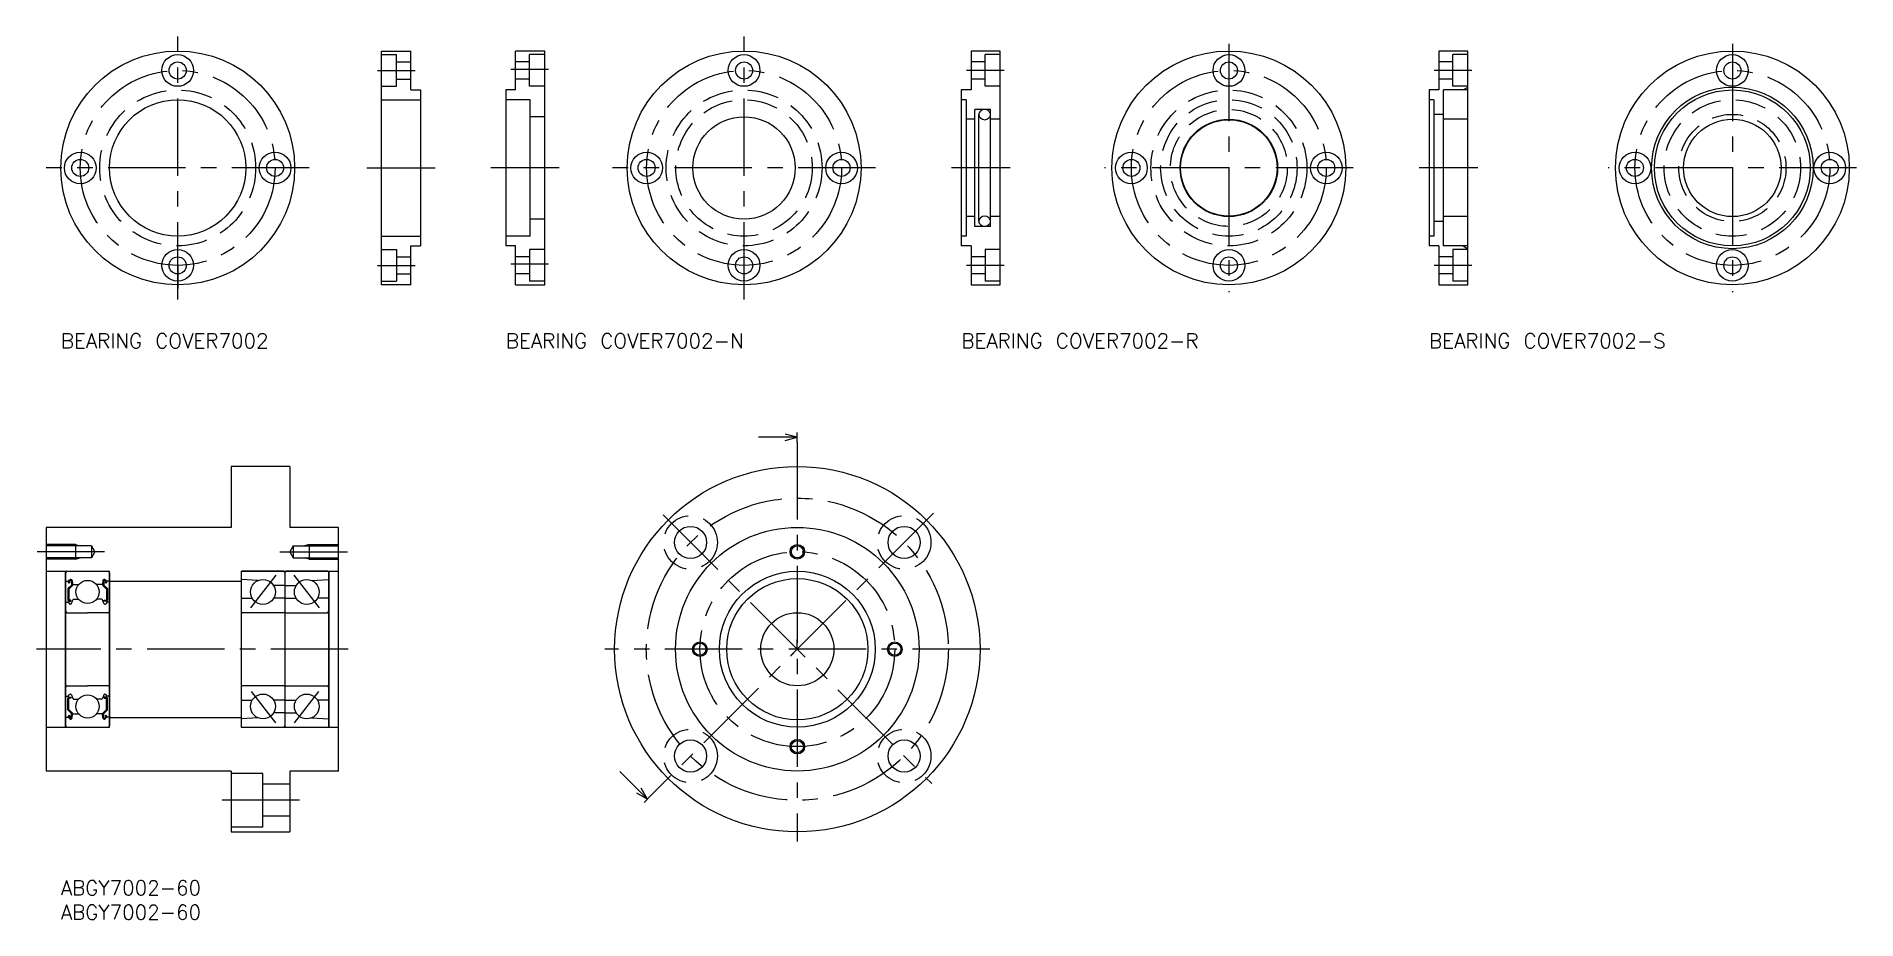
# Model space of a CAD drawing. Extents: x -5 to 369, y -8 to 173.
import ezdxf

# ---------------------------------------------------------------- set-up
doc = ezdxf.new("R2010")
doc.units = 0
doc.header["$LTSCALE"] = 0.5
doc.linetypes.add('CENTER', pattern=[50.8, 31.75, -6.35, 6.35, -6.35])
doc.linetypes.add('DASHED', pattern=[19.05, 12.7, -6.35])
doc.layers.get('0').update_dxf_attribs({"linetype": 'CONTINUOUS'})
for name, color, linetype in [('MSM_CENTER', 1, 'CENTER'), ('MSM_CONTINUOUS', 7, 'CONTINUOUS'), ('MSM_DASHED', 4, 'DASHED'), ('MSM_NARROW', 5, 'CONTINUOUS'), ('MSM_PART_NUMBER', 7, 'CONTINUOUS')]:
    doc.layers.add(name, color=color, linetype=linetype)
doc.styles.get("Standard").update_dxf_attribs({"font": 'txt.shx', "height": 3, "bigfont": 'bigfont.shx'})

# ---------------------------------------------------------------- blocks, each defined once
blk = doc.blocks.new('*U15')
at = {"layer": 'MSM_PART_NUMBER'}
blk.add_text('ABGY7002-60', height=3, dxfattribs=at).set_placement((0, -3))
blk = doc.blocks.new('*U16')
at = {"layer": 'MSM_PART_NUMBER'}
blk.add_text('ABGY7002-60', height=3, dxfattribs=at).set_placement((0, -8))
blk = doc.blocks.new('*U17')
at = {"layer": 'MSM_PART_NUMBER'}
blk.add_text('BEARING COVER7002', height=3, dxfattribs=at).set_placement((0, 109.29))
blk = doc.blocks.new('*U18')
at = {"layer": 'MSM_PART_NUMBER'}
blk.add_text('BEARING COVER7002-N', height=3, dxfattribs=at).set_placement((91.34, 109.29))
blk = doc.blocks.new('*U19')
at = {"layer": 'MSM_PART_NUMBER'}
blk.add_text('BEARING COVER7002-R', height=3, dxfattribs=at).set_placement((184.85, 109.29))
blk = doc.blocks.new('*U20')
at = {"layer": 'MSM_PART_NUMBER'}
blk.add_text('BEARING COVER7002-S', height=3, dxfattribs=at).set_placement((280.85, 109.29))

msp = doc.modelspace()

# ---------------------------------------------------------------- linework, layer by layer
at = {"color": 0, "linetype": 'BYBLOCK'}
for p, q in [((151.19, 91), (143.19, 91)), ((151.19, 91), (148.69, 91.67)), ((148.69, 90.33), (151.19, 91)), ((120.43, 16.74), (114.78, 22.4)), ((120.43, 16.74), (119.14, 18.98)), ((118.19, 18.03), (120.43, 16.74))]:
    msp.add_line(p, q, dxfattribs=at)
for p, q in [((1, 63.2), (1, 31.8)), ((1.1, 61.45), (1.56, 61.45)), ((1.3, 63.5), (5.5, 63.5)), ((2.18, 60.68), (1.43, 59.93)), ((1.43, 59.93), (1.43, 57.55)), ((1.56, 61.45), (1.81, 61.75)), ((1.74, 61.04), (1.58, 61.17)), ((2.38, 60.6), (1.63, 59.85)), ((1.63, 59.85), (1.63, 57.55)), ((1.71, 61.32), (1.96, 61.62)), ((1.87, 61.19), (1.71, 61.32)), ((1.74, 61.04), (1.87, 61.19)), ((2.14, 61.56), (2.18, 60.68)), ((2.34, 61.58), (2.4, 60.84)), ((2.38, 61.07), (2.38, 60.6)), ((2.5, 60.75), (3.65, 60.75)), ((5.5, 63.5), (9.7, 63.5)), ((8.5, 60.75), (7.35, 60.75)), ((8.66, 61.58), (8.6, 60.84)), ((8.62, 61.07), (8.62, 60.6)), ((8.62, 60.6), (9.37, 59.85)), ((8.86, 61.56), (8.82, 60.68)), ((8.82, 60.68), (9.57, 59.93)), ((9.29, 61.32), (9.04, 61.62)), ((9.13, 61.19), (9.29, 61.32)), ((9.26, 61.04), (9.13, 61.19)), ((9.44, 61.45), (9.19, 61.75)), ((9.26, 61.04), (9.42, 61.17)), ((9.37, 59.85), (9.37, 57.55)), ((9.9, 61.45), (9.44, 61.45)), ((9.57, 59.93), (9.57, 57.55)), ((10, 63.2), (10, 31.8)), ((1.2, 57.15), (1.5, 57.15)), ((1.5, 57.15), (1.78, 56.82)), ((2.08, 57.55), (1.63, 57.55)), ((1.63, 57.35), (2.08, 57.35)), ((1.93, 56.75), (1.99, 56.75)), ((2.08, 57.35), (2.08, 57.55)), ((2.18, 56.88), (2.45, 57.62)), ((2.64, 57.75), (3.65, 57.75)), ((8.36, 57.75), (7.35, 57.75)), ((8.82, 56.88), (8.55, 57.62)), ((8.92, 57.55), (9.37, 57.55)), ((8.92, 57.35), (8.92, 57.55)), ((9.37, 57.35), (8.92, 57.35)), ((9.07, 56.75), (9.01, 56.75)), ((9.5, 57.15), (9.22, 56.82)), ((9.8, 57.15), (9.5, 57.15)), ((1.3, 55), (5.5, 55)), ((9.7, 55), (5.5, 55)), ((1.2, 37.85), (1.5, 37.85)), ((1.3, 40), (5.5, 40)), ((1.43, 35.07), (1.43, 37.45)), ((1.5, 37.85), (1.78, 38.18)), ((1.63, 37.65), (2.08, 37.65)), ((1.63, 35.15), (1.63, 37.45)), ((2.08, 37.45), (1.63, 37.45)), ((1.93, 38.25), (1.99, 38.25)), ((2.08, 37.65), (2.08, 37.45)), ((2.18, 38.12), (2.45, 37.38)), ((9.7, 40), (5.5, 40)), ((7.45, 40), (7.45, 40)), ((8.43, 40), (8.43, 40)), ((8.82, 38.12), (8.55, 37.38)), ((9.37, 37.65), (8.92, 37.65)), ((8.92, 37.65), (8.92, 37.45)), ((8.92, 37.45), (9.37, 37.45)), ((9.07, 38.25), (9.01, 38.25)), ((9.5, 37.85), (9.22, 38.18)), ((9.37, 35.15), (9.37, 37.45)), ((9.8, 37.85), (9.5, 37.85)), ((9.57, 35.07), (9.57, 37.45)), ((2.18, 34.32), (1.43, 35.07)), ((1.74, 33.96), (1.58, 33.83)), ((2.38, 34.4), (1.63, 35.15)), ((1.87, 33.81), (1.71, 33.68)), ((1.71, 33.68), (1.96, 33.38)), ((1.74, 33.96), (1.87, 33.81)), ((2.14, 33.44), (2.18, 34.32)), ((2.34, 33.42), (2.4, 34.16)), ((2.38, 33.93), (2.38, 34.4)), ((2.5, 34.25), (3.65, 34.25)), ((2.64, 37.25), (3.65, 37.25)), ((8.36, 37.25), (7.35, 37.25)), ((8.5, 34.25), (7.35, 34.25)), ((8.66, 33.42), (8.6, 34.16)), ((8.62, 34.4), (9.37, 35.15)), ((8.62, 33.93), (8.62, 34.4)), ((8.82, 34.32), (9.57, 35.07)), ((8.86, 33.44), (8.82, 34.32)), ((9.29, 33.68), (9.04, 33.38)), ((9.26, 33.96), (9.13, 33.81)), ((9.13, 33.81), (9.29, 33.68)), ((9.26, 33.96), (9.42, 33.83)), ((1.1, 33.55), (1.56, 33.55)), ((1.3, 31.5), (5.5, 31.5)), ((1.3, 31.5), (9.7, 31.5)), ((1.56, 33.55), (1.81, 33.25)), ((9.44, 33.55), (9.19, 33.25)), ((9.9, 33.55), (9.44, 33.55))]:
    msp.add_line(p, q)
for centre in [(5.5, 59.25), (5.5, 35.75)]:
    msp.add_circle(centre, 2.38)
for centre, radius, start, end in [((1.3, 63.2), 0.3, 90, 180), ((1.1, 61.55), 0.1, 180, 270), ((1.71, 61.32), 0.2, 140.0002, 230.0848), ((2.04, 61.55), 0.3, 4.9968, 140.0002), ((2.04, 61.56), 0.1, 2.8198, 140.0033), ((2.5, 60.85), 0.1, 184.9968, 269.9995), ((8.5, 60.85), 0.1, 270.0005, 355.0032), ((8.96, 61.55), 0.3, 39.9998, 175.0032), ((8.96, 61.56), 0.1, 39.9967, 177.1802), ((9.29, 61.32), 0.2, 309.9152, 39.9998), ((9.7, 63.2), 0.3, 0, 90), ((9.9, 61.55), 0.1, 270, 0), ((1.2, 56.95), 0.2, 90, 180), ((1.63, 57.55), 0.2, 180, 270), ((1.93, 56.95), 0.2, 219.9962, 270), ((1.99, 56.95), 0.2, 270, 339.9919), ((2.64, 57.55), 0.2, 90, 159.9919), ((8.36, 57.55), 0.2, 20.0081, 90), ((9.01, 56.95), 0.2, 200.0081, 270), ((9.07, 56.95), 0.2, 270, 320.0038), ((9.37, 57.55), 0.2, 270, 0), ((9.8, 56.95), 0.2, 0, 90), ((1.3, 55.3), 0.3, 180, 270), ((9.7, 55.3), 0.3, 270, 0), ((1.3, 39.7), 0.3, 90, 180), ((1.2, 38.05), 0.2, 180, 270), ((1.63, 37.45), 0.2, 90, 180), ((1.93, 38.05), 0.2, 90, 140.0038), ((1.99, 38.05), 0.2, 20.0081, 90), ((2.64, 37.45), 0.2, 200.0081, 270), ((8.36, 37.45), 0.2, 270, 339.9919), ((9.01, 38.05), 0.2, 90, 159.9919), ((9.07, 38.05), 0.2, 39.9962, 90), ((9.37, 37.45), 0.2, 0, 90), ((9.7, 39.7), 0.3, 0, 90), ((9.8, 38.05), 0.2, 270, 0), ((1.71, 33.68), 0.2, 129.9152, 219.9998), ((2.5, 34.15), 0.1, 90.0005, 175.0032), ((8.5, 34.15), 0.1, 4.9968, 89.9995), ((9.29, 33.68), 0.2, 320.0002, 50.0848), ((1.1, 33.45), 0.1, 90, 180), ((1.3, 31.8), 0.3, 180, 270), ((2.04, 33.45), 0.3, 219.9998, 355.0032), ((2.04, 33.44), 0.1, 219.9967, 357.1802), ((8.96, 33.45), 0.3, 184.9968, 320.0002), ((8.96, 33.44), 0.1, 182.8198, 320.0033), ((9.7, 31.8), 0.3, 270, 0), ((9.9, 33.45), 0.1, 0, 90)]:
    msp.add_arc(centre, radius, start, end)
at = {"layer": 'MSM_CENTER'}
for p, q in [((24, 119.29), (24, 173.29)), ((140.26, 119.29), (140.26, 173.29)), ((239.77, 171.79), (239.77, 120.79)), ((343.12, 171.79), (343.12, 120.79)), ((65.03, 166.29), (72.76, 166.29)), ((100.14, 166.52), (92.41, 166.52)), ((193.65, 166.29), (185.92, 166.29)), ((289.65, 166.29), (281.92, 166.29)), ((51, 146.29), (-3, 146.29)), ((62.83, 146.29), (76.83, 146.29)), ((102.27, 146.29), (88.27, 146.29)), ((167.26, 146.29), (113.26, 146.29)), ((194.85, 146.29), (182.85, 146.29)), ((265.27, 146.29), (214.27, 146.29)), ((290.85, 146.29), (278.85, 146.29)), ((368.62, 146.29), (317.62, 146.29)), ((24, 126.29), (24, 131.04)), ((24, 126.29), (24, 121.54)), ((65.03, 126.29), (72.76, 126.29)), ((100.14, 126.52), (92.41, 126.52)), ((193.65, 126.29), (185.92, 126.29)), ((289.65, 126.29), (281.92, 126.29)), ((151.19, 90), (151.19, 8)), ((179.12, 75.43), (121.14, 17.45)), ((123.62, 75.08), (178.77, 19.92)), ((9, 67.5), (-4.83, 67.5)), ((45, 67.5), (58.83, 67.5)), ((44.16, 62.69), (38.98, 56)), ((47.84, 62.69), (53.02, 56)), ((59, 47.5), (-5, 47.5)), ((190.69, 47.5), (111.69, 47.5)), ((39.1, 38.84), (44.08, 32.42)), ((52.9, 38.84), (47.92, 32.42)), ((49, 16.5), (33, 16.5))]:
    msp.add_line(p, q, dxfattribs=at)
for centre, radius in [((24, 146.29), 20), ((140.26, 146.29), 20), ((239.77, 146.29), 20), ((343.12, 146.29), 20), ((151.19, 47.5), 31), ((151.19, 47.5), 20)]:
    msp.add_circle(centre, radius, dxfattribs=at)
at = {"layer": 'MSM_CONTINUOUS'}
for p, q in [((65.83, 122.29), (65.83, 170.29)), ((65.83, 170.29), (71.83, 170.29)), ((65.83, 169.54), (68.93, 169.54)), ((68.93, 163.04), (68.93, 169.54)), ((71.83, 162.29), (71.83, 170.29)), ((93.34, 162.29), (93.34, 170.29)), ((99.34, 170.29), (93.34, 170.29)), ((96.24, 163.04), (96.24, 169.54)), ((99.34, 169.54), (96.24, 169.54)), ((99.34, 122.29), (99.34, 170.29)), ((186.85, 170.29), (186.85, 162.29)), ((192.85, 170.29), (186.85, 170.29)), ((192.85, 169.54), (189.75, 169.54)), ((189.75, 163.04), (189.75, 169.54)), ((192.85, 122.29), (192.85, 170.29)), ((282.85, 170.29), (282.85, 162.29)), ((288.85, 170.29), (282.85, 170.29)), ((288.85, 169.54), (285.75, 169.54)), ((285.75, 163.04), (285.75, 169.54)), ((288.85, 122.29), (288.85, 170.29)), ((68.93, 168.04), (71.83, 168.04)), ((68.93, 164.54), (71.83, 164.54)), ((96.24, 168.04), (93.34, 168.04)), ((96.24, 164.54), (93.34, 164.54)), ((189.75, 168.04), (186.85, 168.04)), ((189.75, 164.54), (186.85, 164.54)), ((285.75, 168.04), (282.85, 168.04)), ((285.75, 164.54), (282.85, 164.54)), ((65.83, 163.04), (68.93, 163.04)), ((71.83, 162.29), (73.83, 162.29)), ((73.83, 162.29), (73.83, 130.29)), ((93.34, 162.29), (91.34, 162.29)), ((91.34, 162.29), (91.34, 130.29)), ((99.34, 163.04), (96.24, 163.04)), ((186.85, 162.29), (184.85, 162.29)), ((184.85, 162.29), (184.85, 130.29)), ((192.85, 163.04), (189.75, 163.04)), ((280.85, 162.29), (280.85, 130.29)), ((282.85, 162.29), (280.85, 162.29)), ((283.85, 130.29), (283.85, 162.29)), ((288.85, 162.29), (283.85, 162.29)), ((288.85, 163.04), (285.75, 163.04)), ((287.85, 162.29), (288.85, 162.86)), ((65.83, 160.29), (73.83, 160.29)), ((96.34, 160.29), (91.34, 160.29)), ((96.34, 132.29), (96.34, 160.29)), ((185.85, 160.29), (184.85, 160.29)), ((185.85, 160.29), (185.85, 132.29)), ((187.65, 134.29), (187.65, 158.29)), ((190.85, 158.29), (187.65, 158.29)), ((188.45, 135.34), (188.45, 157.24)), ((190.85, 134.29), (190.85, 158.29)), ((281.85, 160.29), (280.85, 160.29)), ((281.85, 160.29), (281.85, 132.29)), ((283.85, 157.29), (281.85, 157.29)), ((99.34, 156.79), (96.34, 156.79)), ((187.65, 156.29), (185.85, 156.29)), ((192.85, 156.29), (190.85, 156.29)), ((288.85, 156.29), (283.85, 156.29)), ((99.34, 135.79), (96.34, 135.79)), ((187.65, 136.29), (185.85, 136.29)), ((192.85, 136.29), (190.85, 136.29)), ((283.85, 135.29), (281.85, 135.29)), ((288.85, 136.29), (283.85, 136.29)), ((65.83, 132.29), (73.83, 132.29)), ((96.34, 132.29), (91.34, 132.29)), ((185.85, 132.29), (184.85, 132.29)), ((190.85, 134.29), (187.65, 134.29)), ((281.85, 132.29), (280.85, 132.29)), ((65.83, 129.54), (68.93, 129.54)), ((68.93, 129.54), (68.93, 123.04)), ((68.93, 128.04), (71.83, 128.04)), ((71.83, 122.29), (71.83, 130.29)), ((71.83, 130.29), (73.83, 130.29)), ((93.34, 130.29), (91.34, 130.29)), ((93.34, 122.29), (93.34, 130.29)), ((96.24, 128.04), (93.34, 128.04)), ((96.24, 129.54), (96.24, 123.04)), ((99.34, 129.54), (96.24, 129.54)), ((186.85, 130.29), (184.85, 130.29)), ((186.85, 130.29), (186.85, 122.29)), ((189.75, 128.04), (186.85, 128.04)), ((192.85, 129.54), (189.75, 129.54)), ((189.75, 129.54), (189.75, 123.04)), ((282.85, 130.29), (280.85, 130.29)), ((282.85, 130.29), (282.85, 122.29)), ((285.75, 128.04), (282.85, 128.04)), ((288.85, 130.29), (283.85, 130.29)), ((288.85, 129.54), (285.75, 129.54)), ((285.75, 129.54), (285.75, 123.04)), ((287.85, 130.29), (288.85, 129.71)), ((68.93, 124.54), (71.83, 124.54)), ((96.24, 124.54), (93.34, 124.54)), ((189.75, 124.54), (186.85, 124.54)), ((285.75, 124.54), (282.85, 124.54)), ((65.83, 123.04), (68.93, 123.04)), ((71.83, 122.29), (65.83, 122.29)), ((93.34, 122.29), (99.34, 122.29)), ((99.34, 123.04), (96.24, 123.04)), ((186.85, 122.29), (192.85, 122.29)), ((192.85, 123.04), (189.75, 123.04)), ((282.85, 122.29), (288.85, 122.29)), ((288.85, 123.04), (285.75, 123.04)), ((151.19, 90), (151.19, 92)), ((47, 85), (35, 85)), ((35, 85), (35, 72.5)), ((47, 85), (47, 72.5)), ((35, 72.5), (-3, 72.5)), ((-3, 72.5), (-3, 22.5)), ((57, 72.5), (47, 72.5)), ((57, 22.5), (57, 72.5)), ((6.28, 68.75), (-3, 68.75)), ((3, 69), (3, 66)), ((6.28, 68.75), (6.28, 66.25)), ((6.28, 68.75), (7, 67.5)), ((7, 67.5), (6.28, 66.25)), ((47.72, 68.75), (47, 67.5)), ((47, 67.5), (47.72, 66.25)), ((47.72, 68.75), (47.72, 66.25)), ((47.72, 68.75), (57, 68.75)), ((51, 69), (51, 66)), ((6.28, 66.25), (-3, 66.25)), ((47.72, 66.25), (57, 66.25)), ((-3, 63.5), (10, 63.5)), ((1, 31.5), (1, 63.5)), ((10, 31.5), (10, 63.5)), ((10, 61.5), (37, 61.5)), ((37, 63.5), (57, 63.5)), ((37, 63.5), (37, 31.5)), ((37, 63.35), (37, 31.65)), ((40.51, 61.6), (37, 61.8)), ((45.7, 63.5), (37.15, 63.5)), ((46, 60.55), (43.69, 60.55)), ((46, 63.2), (46, 31.8)), ((46, 60.55), (48.31, 60.55)), ((54.85, 63.5), (46.3, 63.5)), ((51.49, 61.6), (55, 61.8)), ((55, 63.5), (55, 31.5)), ((55, 31.65), (55, 63.35)), ((37, 57.95), (39.31, 57.95)), ((46, 57.95), (43.69, 57.95)), ((46, 57.95), (48.31, 57.95)), ((55, 57.95), (52.69, 57.95)), ((45.85, 55), (37.3, 55)), ((46.15, 55), (54.7, 55)), ((151.19, 47.5), (151.19, 49.5)), ((149.78, 46.09), (151.19, 47.5)), ((45.85, 40), (37.3, 40)), ((46.15, 40), (54.7, 40)), ((37, 37.05), (39.31, 37.05)), ((46, 37.05), (43.69, 37.05)), ((46, 34.45), (43.69, 34.45)), ((46, 37.05), (48.31, 37.05)), ((46, 34.45), (48.31, 34.45)), ((55, 37.05), (52.69, 37.05)), ((-3, 31.5), (10, 31.5)), ((10, 33.5), (37, 33.5)), ((40.51, 33.4), (37, 33.2)), ((37, 31.5), (57, 31.5)), ((37.15, 31.5), (45.7, 31.5)), ((46.3, 31.5), (54.85, 31.5)), ((51.49, 33.4), (55, 33.2)), ((35, 22.5), (-3, 22.5)), ((35, 22.5), (35, 10)), ((57, 22.5), (47, 22.5)), ((47, 22.5), (47, 10)), ((41.5, 22), (35, 22)), ((41.5, 11), (41.5, 22)), ((47, 19.8), (41.5, 19.8)), ((119.73, 16.03), (121.14, 17.45)), ((47, 13.2), (41.5, 13.2)), ((41.5, 11), (35, 11)), ((35, 10), (47, 10))]:
    msp.add_line(p, q, dxfattribs=at)
for centre, radius in [((24, 146.29), 24), ((24, 166.29), 3.25), ((140.26, 146.29), 24), ((140.26, 166.29), 3.25), ((239.77, 146.29), 24), ((239.77, 166.29), 3.25), ((343.12, 146.29), 24), ((343.12, 166.29), 3.25), ((24, 166.29), 1.75), ((140.26, 166.29), 1.75), ((239.77, 166.29), 1.75), ((343.12, 166.29), 1.75), ((343.12, 146.29), 16.58), ((343.12, 146.29), 16), ((24, 146.29), 14), ((140.26, 146.29), 10.5), ((239.77, 146.29), 10), ((239.77, 146.29), 9.9), ((343.12, 146.29), 10), ((4, 146.29), 3.25), ((44, 146.29), 3.25), ((120.26, 146.29), 3.25), ((160.26, 146.29), 3.25), ((219.77, 146.29), 3.25), ((259.77, 146.29), 3.25), ((323.12, 146.29), 3.25), ((363.12, 146.29), 3.25), ((4, 146.29), 1.75), ((44, 146.29), 1.75), ((120.26, 146.29), 1.75), ((160.26, 146.29), 1.75), ((219.77, 146.29), 1.75), ((259.77, 146.29), 1.75), ((323.12, 146.29), 1.75), ((363.12, 146.29), 1.75), ((24, 126.29), 3.25), ((24, 126.29), 1.75), ((140.26, 126.29), 3.25), ((140.26, 126.29), 1.75), ((239.77, 126.29), 3.25), ((239.77, 126.29), 1.75), ((343.12, 126.29), 3.25), ((343.12, 126.29), 1.75), ((151.19, 47.5), 37.5), ((129.27, 69.42), 3.3), ((151.19, 47.5), 25), ((173.11, 69.42), 3.3), ((151.19, 67.5), 1.25), ((41.5, 59.25), 2.55), ((50.5, 59.25), 2.55), ((151.19, 47.5), 16), ((151.19, 47.5), 14.5), ((151.19, 47.5), 7.5), ((131.19, 47.5), 1.25), ((171.19, 47.5), 1.25), ((41.5, 35.75), 2.55), ((50.5, 35.75), 2.55), ((129.27, 25.58), 3.3), ((151.19, 27.5), 1.25), ((173.11, 25.58), 3.3)]:
    msp.add_circle(centre, radius, dxfattribs=at)
for centre, radius, start, end in [((189.35, 157.24), 0.902, 130.4647, 229.5353), ((189.65, 157.03), 1.25, 45.2696, 134.7304), ((189.95, 157.24), 0.902, 310.4647, 49.5353), ((189.65, 157.44), 1.25, 225.2696, 314.7304), ((189.35, 135.34), 0.902, 130.4647, 229.5353), ((189.65, 135.13), 1.25, 45.2696, 134.7304), ((189.65, 135.54), 1.25, 225.2696, 314.7304), ((189.95, 135.34), 0.902, 310.4647, 49.5353), ((37.15, 63.35), 0.15, 90, 180), ((45.7, 63.2), 0.3, 0, 90), ((46.3, 63.2), 0.3, 90, 180), ((54.85, 63.35), 0.15, 0, 90), ((37.3, 55.3), 0.3, 180, 270), ((45.85, 55.15), 0.15, 270, 0), ((46.15, 55.15), 0.15, 180, 270), ((54.7, 55.3), 0.3, 270, 0), ((37.3, 39.7), 0.3, 90, 180), ((45.85, 39.85), 0.15, 0, 90), ((46.15, 39.85), 0.15, 90, 180), ((54.7, 39.7), 0.3, 0, 90), ((37.15, 31.65), 0.15, 180, 270), ((45.7, 31.8), 0.3, 270, 0), ((46.3, 31.8), 0.3, 180, 270), ((54.85, 31.65), 0.15, 270, 0)]:
    msp.add_arc(centre, radius, start, end, dxfattribs=at)
at = {"layer": 'MSM_DASHED'}
for centre, radius in [((24, 146.29), 16), ((140.26, 146.29), 16), ((239.77, 146.29), 16), ((140.26, 146.29), 14), ((239.77, 146.29), 14), ((239.77, 146.29), 12), ((343.12, 146.29), 14), ((343.12, 146.29), 11), ((129.27, 69.42), 5.5), ((173.11, 69.42), 5.5), ((129.27, 25.58), 5.5), ((173.11, 25.58), 5.5)]:
    msp.add_circle(centre, radius, dxfattribs=at)
at = {"layer": 'MSM_NARROW'}
for p, q in [((3, 69), (-3, 69)), ((3, 69), (4, 68.75)), ((51, 69), (50, 68.75)), ((51, 69), (57, 69)), ((3, 66), (-3, 66)), ((3, 66), (4, 66.25)), ((51, 66), (50, 66.25)), ((51, 66), (57, 66))]:
    msp.add_line(p, q, dxfattribs=at)
for centre in [(151.19, 67.5), (131.19, 47.5), (171.19, 47.5), (151.19, 27.5)]:
    msp.add_circle(centre, 1.5, dxfattribs=at)

# ---------------------------------------------------------------- block references
at = {"layer": 'MSM_CONTINUOUS'}
for name in ['*U17', '*U18', '*U19', '*U20', '*U15', '*U16']:
    msp.add_blockref(name, (0, 0), dxfattribs=at)

doc.saveas('drawing.dxf')
